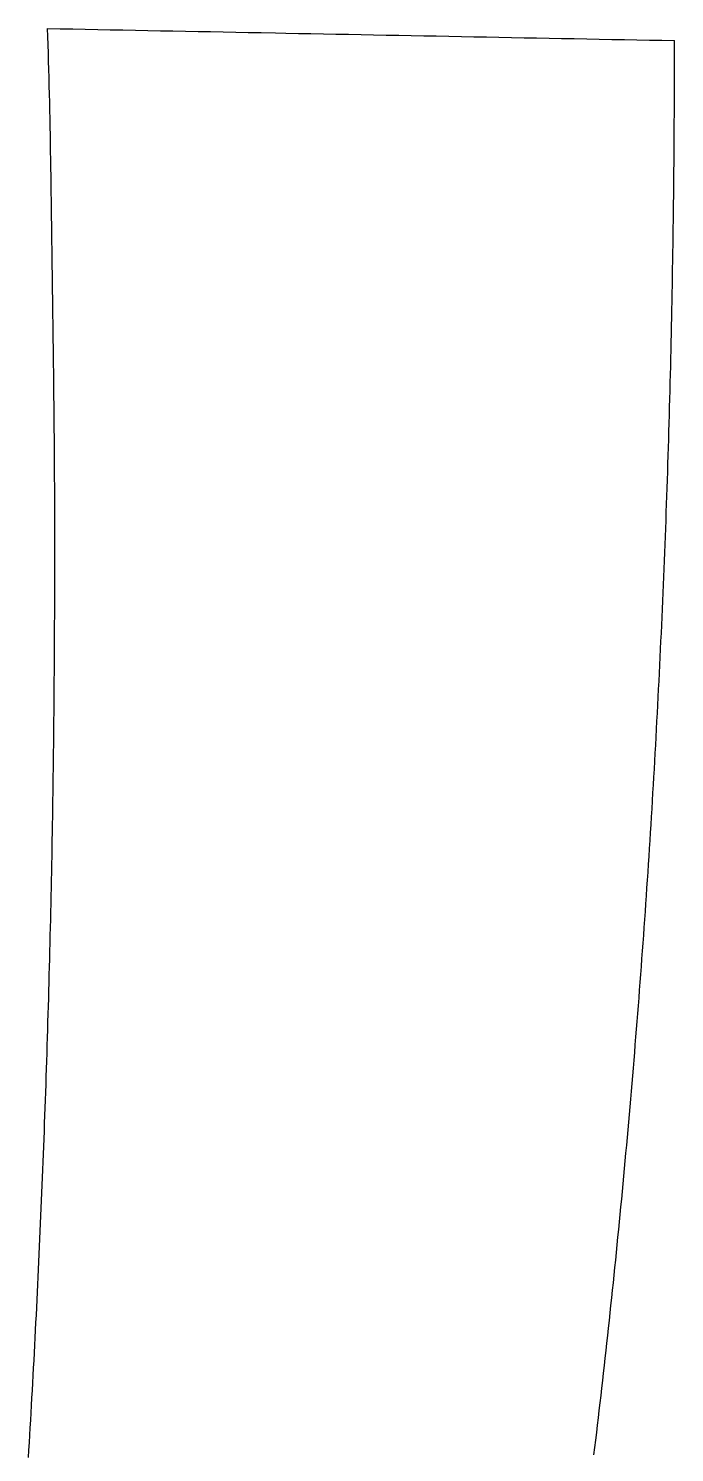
# Model space of a CAD drawing. Header units: inches. Extents: x 10 to 59099, y -255 to 18259.
# Drawn here: x 35841 to 37591, y 5848 to 9703 of the extents above; entities that cross this region are included whole.
import ezdxf

# ---------------------------------------------------------------- set-up
doc = ezdxf.new("R2010")
doc.units = ezdxf.units.IN
doc.header["$MEASUREMENT"] = 0
doc.layers.add('VFDE_Folienkante 3dpoly', color=181, linetype='Continuous')

msp = doc.modelspace()

# ---------------------------------------------------------------- linework, layer by layer
at = {"layer": 'VFDE_Folienkante 3dpoly'}
for p, q in [((35892.9, 9702.7, 8283.2), (35926.9, 9702.1, 8281)), ((35926.9, 9702.1, 8281), (35960.8, 9701.4, 8278.9)), ((35960.8, 9701.4, 8278.9), (35994.8, 9700.8, 8276.7)), ((35994.8, 9700.8, 8276.7), (36028.7, 9700.1, 8274.6)), ((36028.7, 9700.1, 8274.6), (36062.7, 9699.5, 8272.4)), ((36062.7, 9699.5, 8272.4), (36096.6, 9698.8, 8270.3)), ((36096.6, 9698.8, 8270.3), (36130.6, 9698.2, 8268.1)), ((36130.6, 9698.2, 8268.1), (36164.5, 9697.5, 8266)), ((36164.5, 9697.5, 8266), (36198.5, 9696.8, 8263.8)), ((36198.5, 9696.8, 8263.8), (36232.4, 9696.2, 8261.7)), ((36232.4, 9696.2, 8261.7), (36266.4, 9695.5, 8259.6)), ((36266.4, 9695.5, 8259.6), (36300.3, 9694.9, 8257.4)), ((36300.3, 9694.9, 8257.4), (36334.3, 9694.2, 8255.3)), ((36334.3, 9694.2, 8255.3), (36368.2, 9693.6, 8253.2)), ((36368.2, 9693.6, 8253.2), (36402.2, 9692.9, 8251)), ((36402.2, 9692.9, 8251), (36436.1, 9692.2, 8248.9)), ((36436.1, 9692.2, 8248.9), (36471.4, 9691.6, 8246.7)), ((36471.4, 9691.6, 8246.7), (36509.9, 9690.8, 8244.3)), ((36509.9, 9690.8, 8244.3), (36538, 9690.3, 8242.5)), ((36538, 9690.3, 8242.5), (36572, 9689.6, 8240.4)), ((36572, 9689.6, 8240.4), (36605.9, 9689, 8238.3)), ((36605.9, 9689, 8238.3), (36639.9, 9688.3, 8236.2)), ((36639.9, 9688.3, 8236.2), (36673.8, 9687.6, 8234.1)), ((36673.8, 9687.6, 8234.1), (36707.8, 9687, 8231.9)), ((36707.8, 9687, 8231.9), (36741.7, 9686.3, 8229.8)), ((36741.7, 9686.3, 8229.8), (36775.7, 9685.7, 8227.7)), ((36775.7, 9685.7, 8227.7), (36809.6, 9685, 8225.6)), ((36809.6, 9685, 8225.6), (36843.6, 9684.4, 8223.4)), ((36843.6, 9684.4, 8223.4), (36877.5, 9683.7, 8221.3)), ((36877.5, 9683.7, 8221.3), (36911.5, 9683.1, 8219.1)), ((36911.5, 9683.1, 8219.1), (36945.4, 9682.4, 8216.9)), ((36945.4, 9682.4, 8216.9), (36979.4, 9681.8, 8214.8)), ((36979.4, 9681.8, 8214.8), (37013.3, 9681.1, 8212.6)), ((37013.3, 9681.1, 8212.6), (37047.3, 9680.5, 8210.4)), ((37047.3, 9680.5, 8210.4), (37081.2, 9679.8, 8208.1)), ((37081.2, 9679.8, 8208.1), (37115.2, 9679.2, 8205.9)), ((37115.2, 9679.2, 8205.9), (37149.1, 9678.5, 8203.8)), ((37149.1, 9678.5, 8203.8), (37183.1, 9677.8, 8201.6)), ((37183.1, 9677.8, 8201.6), (37217, 9677.2, 8199.4)), ((37217, 9677.2, 8199.4), (37251, 9676.5, 8197.3)), ((37251, 9676.5, 8197.3), (37284.9, 9675.9, 8195.2)), ((37284.9, 9675.9, 8195.2), (37318.9, 9675.2, 8193.1)), ((37318.9, 9675.2, 8193.1), (37352.8, 9674.6, 8191)), ((37352.8, 9674.6, 8191), (37386.8, 9673.9, 8189)), ((37386.8, 9673.9, 8189), (37420.8, 9673.3, 8187.1)), ((37420.8, 9673.3, 8187.1), (37454.7, 9672.6, 8185.2)), ((37454.7, 9672.6, 8185.2), (37488.7, 9672, 8183.3)), ((37488.7, 9672, 8183.3), (37522.7, 9671.3, 8181.4)), ((37522.7, 9671.3, 8181.4), (37556.6, 9670.7, 8179.6)), ((37556.6, 9670.7, 8179.6), (37590.6, 9670, 8177.8))]:
    msp.add_line(p, q, dxfattribs=at)
at = {"layer": 'VFDE_Folienkante 3dpoly', "color": 2}
for p, q in [((35893.6, 9680.6, 8283.3), (35892.9, 9702.7, 8283.2)), ((35894.3, 9658.4, 8283.4), (35893.6, 9680.6, 8283.3)), ((35894.9, 9636.2, 8283.4), (35894.3, 9658.4, 8283.4)), ((37590.5, 9625.8, 8178), (37590.6, 9647.9, 8177.9)), ((37590.6, 9647.9, 8177.9), (37590.6, 9670, 8177.8)), ((35895.6, 9614, 8283.5), (35894.9, 9636.2, 8283.4)), ((35896.2, 9591.8, 8283.4), (35895.6, 9614, 8283.5)), ((37590.4, 9581.6, 8178.2), (37590.5, 9603.7, 8178.1)), ((37590.5, 9603.7, 8178.1), (37590.5, 9625.8, 8178)), ((35896.8, 9569.6, 8283.3), (35896.2, 9591.8, 8283.4)), ((35897.4, 9547.4, 8283.2), (35896.8, 9569.6, 8283.3)), ((37590.4, 9559.5, 8178.2), (37590.4, 9581.6, 8178.2)), ((35898, 9525.2, 8282.9), (35897.4, 9547.4, 8283.2)), ((35898.5, 9503, 8282.6), (35898, 9525.2, 8282.9)), ((37590.2, 9515.4, 8177.9), (37590.3, 9537.4, 8178.1)), ((37590.3, 9537.4, 8178.1), (37590.4, 9559.5, 8178.2)), ((35899, 9480.9, 8282.1), (35898.5, 9503, 8282.6)), ((37590.1, 9471.2, 8177.2), (37590.2, 9493.3, 8177.6)), ((37590.2, 9493.3, 8177.6), (37590.2, 9515.4, 8177.9)), ((35899.5, 9458.7, 8281.6), (35899, 9480.9, 8282.1)), ((35899.9, 9436.5, 8280.9), (35899.5, 9458.7, 8281.6)), ((37589.8, 9427, 8176.1), (37589.9, 9449.1, 8176.7)), ((37589.9, 9449.1, 8176.7), (37590.1, 9471.2, 8177.2)), ((35900.3, 9414.3, 8280.2), (35899.9, 9436.5, 8280.9)), ((35900.7, 9392.1, 8279.4), (35900.3, 9414.3, 8280.2)), ((37589.7, 9404.9, 8175.4), (37589.8, 9427, 8176.1)), ((35901.1, 9370, 8278.5), (35900.7, 9392.1, 8279.4)), ((35901.5, 9347.8, 8277.5), (35901.1, 9370, 8278.5)), ((37589.4, 9360.8, 8173.8), (37589.5, 9382.8, 8174.7)), ((37589.5, 9382.8, 8174.7), (37589.7, 9404.9, 8175.4)), ((35901.8, 9325.6, 8276.5), (35901.5, 9347.8, 8277.5)), ((37589, 9316.6, 8171.8), (37589.2, 9338.7, 8172.8)), ((37589.2, 9338.7, 8172.8), (37589.4, 9360.8, 8173.8)), ((35902.2, 9303.4, 8275.3), (35901.8, 9325.6, 8276.5)), ((35902.5, 9281.3, 8274.2), (35902.2, 9303.4, 8275.3)), ((37588.5, 9272.5, 8169.4), (37588.8, 9294.6, 8170.6)), ((37588.8, 9294.6, 8170.6), (37589, 9316.6, 8171.8)), ((35902.8, 9259.1, 8272.9), (35902.5, 9281.3, 8274.2)), ((35903.1, 9237, 8271.6), (35902.8, 9259.1, 8272.9)), ((37588.3, 9250.4, 8168.2), (37588.5, 9272.5, 8169.4)), ((35903.4, 9214.8, 8270.2), (35903.1, 9237, 8271.6)), ((35903.7, 9192.7, 8268.8), (35903.4, 9214.8, 8270.2)), ((37587.8, 9206.3, 8165.5), (37588, 9228.4, 8166.9)), ((37588, 9228.4, 8166.9), (37588.3, 9250.4, 8168.2)), ((35904, 9170.5, 8267.4), (35903.7, 9192.7, 8268.8)), ((37587.2, 9162.3, 8162.6), (37587.5, 9184.3, 8164.1)), ((37587.5, 9184.3, 8164.1), (37587.8, 9206.3, 8165.5)), ((35904.3, 9148.4, 8265.9), (35904, 9170.5, 8267.4)), ((35904.6, 9126.2, 8264.3), (35904.3, 9148.4, 8265.9)), ((37586.6, 9118.2, 8159.5), (37586.9, 9140.2, 8161.1)), ((37586.9, 9140.2, 8161.1), (37587.2, 9162.3, 8162.6)), ((35904.9, 9104.1, 8262.8), (35904.6, 9126.2, 8264.3)), ((35905.2, 9082, 8261.1), (35904.9, 9104.1, 8262.8)), ((37586.2, 9096.1, 8157.9), (37586.6, 9118.2, 8159.5)), ((35905.5, 9059.8, 8259.5), (35905.2, 9082, 8261.1)), ((35905.8, 9037.7, 8257.8), (35905.5, 9059.8, 8259.5)), ((37585.5, 9052.1, 8154.7), (37585.9, 9074.1, 8156.3)), ((37585.9, 9074.1, 8156.3), (37586.2, 9096.1, 8157.9)), ((35906.1, 9015.6, 8256.1), (35905.8, 9037.7, 8257.8)), ((37584.8, 9008, 8151.3), (37585.2, 9030.1, 8153)), ((37585.2, 9030.1, 8153), (37585.5, 9052.1, 8154.7)), ((35906.5, 8993.4, 8254.3), (35906.1, 9015.6, 8256.1)), ((35906.8, 8971.3, 8252.5), (35906.5, 8993.4, 8254.3)), ((37584, 8964, 8147.8), (37584.4, 8986, 8149.6)), ((37584.4, 8986, 8149.6), (37584.8, 9008, 8151.3)), ((35907.1, 8949.2, 8250.7), (35906.8, 8971.3, 8252.5)), ((35907.4, 8927.1, 8248.8), (35907.1, 8949.2, 8250.7)), ((37583.5, 8942, 8146.1), (37584, 8964, 8147.8)), ((35907.7, 8905, 8246.8), (35907.4, 8927.1, 8248.8)), ((35908, 8882.9, 8244.9), (35907.7, 8905, 8246.8)), ((37582.6, 8898, 8142.4), (37583.1, 8920, 8144.3)), ((37583.1, 8920, 8144.3), (37583.5, 8942, 8146.1)), ((35908.3, 8860.8, 8242.8), (35908, 8882.9, 8244.9)), ((37581.7, 8853.9, 8138.6), (37582.2, 8875.9, 8140.5)), ((37582.2, 8875.9, 8140.5), (37582.6, 8898, 8142.4)), ((35908.6, 8838.7, 8240.8), (35908.3, 8860.8, 8242.8)), ((35908.9, 8816.6, 8238.6), (35908.6, 8838.7, 8240.8)), ((37580.7, 8809.9, 8134.6), (37581.2, 8831.9, 8136.6)), ((37581.2, 8831.9, 8136.6), (37581.7, 8853.9, 8138.6)), ((35909.2, 8794.5, 8236.5), (35908.9, 8816.6, 8238.6)), ((35909.5, 8772.4, 8234.3), (35909.2, 8794.5, 8236.5)), ((37580.2, 8788, 8132.6), (37580.7, 8809.9, 8134.6)), ((35909.7, 8750.3, 8232), (35909.5, 8772.4, 8234.3)), ((37579.1, 8744, 8128.4), (37579.6, 8766, 8130.5)), ((37579.6, 8766, 8130.5), (37580.2, 8788, 8132.6)), ((35910, 8728.2, 8229.7), (35909.7, 8750.3, 8232)), ((35910.2, 8706.2, 8227.3), (35910, 8728.2, 8229.7)), ((37577.9, 8700, 8123.9), (37578.5, 8722, 8126.2)), ((37578.5, 8722, 8126.2), (37579.1, 8744, 8128.4)), ((35910.5, 8684.1, 8224.9), (35910.2, 8706.2, 8227.3)), ((35910.7, 8662, 8222.4), (35910.5, 8684.1, 8224.9)), ((37576.7, 8656.1, 8119.3), (37577.3, 8678.1, 8121.7)), ((37577.3, 8678.1, 8121.7), (37577.9, 8700, 8123.9)), ((35910.9, 8640, 8219.9), (35910.7, 8662, 8222.4)), ((35911.1, 8618, 8217.3), (35910.9, 8640, 8219.9)), ((37576.1, 8634.1, 8116.9), (37576.7, 8656.1, 8119.3)), ((35911.3, 8595.9, 8214.6), (35911.1, 8618, 8217.3)), ((37574.8, 8590.3, 8112), (37575.5, 8612.2, 8114.5)), ((37575.5, 8612.2, 8114.5), (37576.1, 8634.1, 8116.9)), ((35911.5, 8573.9, 8211.9), (35911.3, 8595.9, 8214.6)), ((35911.6, 8551.9, 8209.2), (35911.5, 8573.9, 8211.9)), ((37573.5, 8546.4, 8106.8), (37574.1, 8568.3, 8109.4)), ((37574.1, 8568.3, 8109.4), (37574.8, 8590.3, 8112)), ((35911.8, 8529.8, 8206.4), (35911.6, 8551.9, 8209.2)), ((35911.9, 8507.8, 8203.5), (35911.8, 8529.8, 8206.4)), ((37572.1, 8502.6, 8101.4), (37572.8, 8524.5, 8104.1)), ((37572.8, 8524.5, 8104.1), (37573.5, 8546.4, 8106.8)), ((35912, 8485.8, 8200.5), (35911.9, 8507.8, 8203.5)), ((35912.1, 8463.8, 8197.6), (35912, 8485.8, 8200.5)), ((37570.6, 8458.8, 8095.7), (37571.3, 8480.7, 8098.6)), ((37571.3, 8480.7, 8098.6), (37572.1, 8502.6, 8101.4)), ((35912.2, 8441.8, 8194.5), (35912.1, 8463.8, 8197.6)), ((37569.8, 8436.9, 8092.8), (37570.6, 8458.8, 8095.7)), ((35912.3, 8419.9, 8191.4), (35912.2, 8441.8, 8194.5)), ((35912.3, 8397.9, 8188.2), (35912.3, 8419.9, 8191.4)), ((37568.3, 8393.1, 8086.8), (37569.1, 8415, 8089.9)), ((37569.1, 8415, 8089.9), (37569.8, 8436.9, 8092.8)), ((35912.4, 8375.9, 8185), (35912.3, 8397.9, 8188.2)), ((35912.4, 8354, 8181.8), (35912.4, 8375.9, 8185)), ((37566.7, 8349.4, 8080.6), (37567.5, 8371.3, 8083.8)), ((37567.5, 8371.3, 8083.8), (37568.3, 8393.1, 8086.8)), ((35912.4, 8332, 8178.4), (35912.4, 8354, 8181.8)), ((35912.5, 8310.1, 8175.1), (35912.4, 8332, 8178.4)), ((37565, 8305.7, 8074.2), (37565.9, 8327.6, 8077.4)), ((37565.9, 8327.6, 8077.4), (37566.7, 8349.4, 8080.6)), ((35912.4, 8266.2, 8168.1), (35912.5, 8288.2, 8171.6)), ((35912.5, 8288.2, 8171.6), (35912.5, 8310.1, 8175.1)), ((37564.2, 8283.9, 8070.9), (37565, 8305.7, 8074.2)), ((35912.4, 8244.3, 8164.6), (35912.4, 8266.2, 8168.1)), ((37562.5, 8240.3, 8064.2), (37563.3, 8262.1, 8067.6)), ((37563.3, 8262.1, 8067.6), (37564.2, 8283.9, 8070.9)), ((35912.3, 8200.5, 8157.4), (35912.4, 8222.4, 8161)), ((35912.4, 8222.4, 8161), (35912.4, 8244.3, 8164.6)), ((37560.7, 8196.7, 8057.2), (37561.6, 8218.5, 8060.7)), ((37561.6, 8218.5, 8060.7), (37562.5, 8240.3, 8064.2)), ((35912.2, 8156.8, 8149.9), (35912.3, 8178.6, 8153.7)), ((35912.3, 8178.6, 8153.7), (35912.3, 8200.5, 8157.4)), ((37558.8, 8153.1, 8050), (37559.7, 8174.9, 8053.6)), ((37559.7, 8174.9, 8053.6), (37560.7, 8196.7, 8057.2)), ((35912.1, 8113, 8142.3), (35912.2, 8134.9, 8146.1)), ((35912.2, 8134.9, 8146.1), (35912.2, 8156.8, 8149.9)), ((37557.9, 8131.3, 8046.4), (37558.8, 8153.1, 8050)), ((35912, 8091.2, 8138.4), (35912.1, 8113, 8142.3)), ((37555.9, 8087.8, 8038.9), (37556.9, 8109.6, 8042.7)), ((37556.9, 8109.6, 8042.7), (37557.9, 8131.3, 8046.4)), ((35911.8, 8047.5, 8130.4), (35911.9, 8069.3, 8134.4)), ((35911.9, 8069.3, 8134.4), (35912, 8091.2, 8138.4)), ((37553.9, 8044.4, 8031.2), (37554.9, 8066.1, 8035.1)), ((37554.9, 8066.1, 8035.1), (37555.9, 8087.8, 8038.9)), ((35911.5, 8003.9, 8122.2), (35911.6, 8025.7, 8126.3)), ((35911.6, 8025.7, 8126.3), (35911.8, 8047.5, 8130.4)), ((37551.9, 8000.9, 8023.4), (37552.9, 8022.6, 8027.3)), ((37552.9, 8022.6, 8027.3), (37553.9, 8044.4, 8031.2)), ((35911.2, 7960.3, 8113.9), (35911.4, 7982.1, 8118.1)), ((35911.4, 7982.1, 8118.1), (35911.5, 8003.9, 8122.2)), ((37550.8, 7979.2, 8019.4), (37551.9, 8000.9, 8023.4)), ((35911, 7938.5, 8109.6), (35911.2, 7960.3, 8113.9)), ((37548.7, 7935.9, 8011.2), (37549.8, 7957.5, 8015.3)), ((37549.8, 7957.5, 8015.3), (37550.8, 7979.2, 8019.4)), ((35910.7, 7895, 8100.9), (35910.9, 7916.7, 8105.3)), ((35910.9, 7916.7, 8105.3), (35911, 7938.5, 8109.6)), ((37546.5, 7892.5, 8002.8), (37547.6, 7914.2, 8007)), ((37547.6, 7914.2, 8007), (37548.7, 7935.9, 8011.2)), ((35910.3, 7851.5, 8092), (35910.5, 7873.2, 8096.5)), ((35910.5, 7873.2, 8096.5), (35910.7, 7895, 8100.9)), ((37544.3, 7849.2, 7994.3), (37545.4, 7870.9, 7998.6)), ((37545.4, 7870.9, 7998.6), (37546.5, 7892.5, 8002.8)), ((35909.8, 7808, 8082.9), (35910.1, 7829.7, 8087.5)), ((35910.1, 7829.7, 8087.5), (35910.3, 7851.5, 8092)), ((37542, 7806, 7985.5), (37543.1, 7827.6, 7989.9)), ((37543.1, 7827.6, 7989.9), (37544.3, 7849.2, 7994.3)), ((35909.6, 7786.3, 8078.3), (35909.8, 7808, 8082.9)), ((37540.8, 7784.4, 7981), (37542, 7806, 7985.5)), ((35909.1, 7742.9, 8068.9), (35909.4, 7764.6, 8073.6)), ((35909.4, 7764.6, 8073.6), (35909.6, 7786.3, 8078.3)), ((37538.4, 7741.2, 7972), (37539.6, 7762.8, 7976.5)), ((37539.6, 7762.8, 7976.5), (37540.8, 7784.4, 7981)), ((35908.6, 7699.6, 8059.2), (35908.8, 7721.3, 8064.1)), ((35908.8, 7721.3, 8064.1), (35909.1, 7742.9, 8068.9)), ((37536, 7698.1, 7962.7), (37537.2, 7719.6, 7967.3)), ((37537.2, 7719.6, 7967.3), (37538.4, 7741.2, 7972)), ((35908, 7656.3, 8049.4), (35908.3, 7677.9, 8054.4)), ((35908.3, 7677.9, 8054.4), (35908.6, 7699.6, 8059.2)), ((37533.5, 7655, 7953.2), (37534.7, 7676.5, 7958)), ((37534.7, 7676.5, 7958), (37536, 7698.1, 7962.7)), ((35907.3, 7613.1, 8039.4), (35907.7, 7634.7, 8044.4)), ((35907.7, 7634.7, 8044.4), (35908, 7656.3, 8049.4)), ((37530.9, 7611.9, 7943.5), (37532.2, 7633.5, 7948.4)), ((37532.2, 7633.5, 7948.4), (37533.5, 7655, 7953.2)), ((35907, 7591.5, 8034.3), (35907.3, 7613.1, 8039.4)), ((37529.7, 7590.4, 7938.6), (37530.9, 7611.9, 7943.5)), ((35906.3, 7548.3, 8023.9), (35906.7, 7569.9, 8029.1)), ((35906.7, 7569.9, 8029.1), (35907, 7591.5, 8034.3)), ((37527, 7547.5, 7928.6), (37528.3, 7569, 7933.6)), ((37528.3, 7569, 7933.6), (37529.7, 7590.4, 7938.6)), ((35905.6, 7505.2, 8013.3), (35905.9, 7526.7, 8018.7)), ((35905.9, 7526.7, 8018.7), (35906.3, 7548.3, 8023.9)), ((37524.3, 7504.6, 7918.4), (37525.7, 7526, 7923.5)), ((37525.7, 7526, 7923.5), (37527, 7547.5, 7928.6)), ((35904.8, 7462.1, 8002.6), (35905.2, 7483.7, 8008)), ((35905.2, 7483.7, 8008), (35905.6, 7505.2, 8013.3)), ((37521.6, 7461.7, 7908), (37523, 7483.1, 7913.2)), ((37523, 7483.1, 7913.2), (37524.3, 7504.6, 7918.4)), ((35903.9, 7419.1, 7991.6), (35904.4, 7440.6, 7997.1)), ((35904.4, 7440.6, 7997.1), (35904.8, 7462.1, 8002.6)), ((37518.8, 7418.9, 7897.4), (37520.2, 7440.3, 7902.7)), ((37520.2, 7440.3, 7902.7), (37521.6, 7461.7, 7908)), ((35903.5, 7397.6, 7986), (35903.9, 7419.1, 7991.6)), ((37517.4, 7397.5, 7892), (37518.8, 7418.9, 7897.4)), ((35902.6, 7354.7, 7974.7), (35903.1, 7376.2, 7980.4)), ((35903.1, 7376.2, 7980.4), (35903.5, 7397.6, 7986)), ((37514.5, 7354.8, 7881.1), (37515.9, 7376.2, 7886.6)), ((37515.9, 7376.2, 7886.6), (37517.4, 7397.5, 7892)), ((35901.7, 7311.8, 7963.2), (35902.2, 7333.3, 7969)), ((35902.2, 7333.3, 7969), (35902.6, 7354.7, 7974.7)), ((37511.6, 7312.1, 7870), (37513, 7333.5, 7875.6)), ((37513, 7333.5, 7875.6), (37514.5, 7354.8, 7881.1)), ((35900.7, 7269, 7951.5), (35901.2, 7290.4, 7957.4)), ((35901.2, 7290.4, 7957.4), (35901.7, 7311.8, 7963.2)), ((37508.6, 7269.5, 7858.7), (37510.1, 7290.8, 7864.4)), ((37510.1, 7290.8, 7864.4), (37511.6, 7312.1, 7870)), ((35899.7, 7226.3, 7939.6), (35900.2, 7247.6, 7945.6)), ((35900.2, 7247.6, 7945.6), (35900.7, 7269, 7951.5)), ((37505.5, 7227, 7847.2), (37507.1, 7248.2, 7853)), ((37507.1, 7248.2, 7853), (37508.6, 7269.5, 7858.7)), ((35899.2, 7204.9, 7933.6), (35899.7, 7226.3, 7939.6)), ((37504, 7205.7, 7841.4), (37505.5, 7227, 7847.2)), ((35898.1, 7162.3, 7921.4), (35898.6, 7183.6, 7927.5)), ((35898.6, 7183.6, 7927.5), (35899.2, 7204.9, 7933.6)), ((37500.9, 7163.3, 7829.6), (37502.4, 7184.5, 7835.5)), ((37502.4, 7184.5, 7835.5), (37504, 7205.7, 7841.4)), ((35896.9, 7119.7, 7908.9), (35897.5, 7140.9, 7915.2)), ((35897.5, 7140.9, 7915.2), (35898.1, 7162.3, 7921.4)), ((37497.7, 7120.9, 7817.5), (37499.3, 7142.1, 7823.6)), ((37499.3, 7142.1, 7823.6), (37500.9, 7163.3, 7829.6)), ((35895.8, 7077.1, 7896.3), (35896.4, 7098.4, 7902.6)), ((35896.4, 7098.4, 7902.6), (35896.9, 7119.7, 7908.9)), ((37494.5, 7078.5, 7805.3), (37496.1, 7099.7, 7811.5)), ((37496.1, 7099.7, 7811.5), (37497.7, 7120.9, 7817.5)), ((35894.6, 7034.6, 7883.5), (35895.2, 7055.9, 7889.9)), ((35895.2, 7055.9, 7889.9), (35895.8, 7077.1, 7896.3)), ((37491.2, 7036.2, 7792.9), (37492.8, 7057.4, 7799.1)), ((37492.8, 7057.4, 7799.1), (37494.5, 7078.5, 7805.3)), ((35893.9, 7013.4, 7877), (35894.6, 7034.6, 7883.5)), ((37489.5, 7015.1, 7786.6), (37491.2, 7036.2, 7792.9)), ((35892.7, 6971, 7863.8), (35893.3, 6992.2, 7870.4)), ((35893.3, 6992.2, 7870.4), (35893.9, 7013.4, 7877)), ((37486.1, 6972.9, 7773.9), (37487.8, 6994, 7780.3)), ((37487.8, 6994, 7780.3), (37489.5, 7015.1, 7786.6)), ((35891.3, 6928.7, 7850.5), (35892, 6949.9, 7857.2)), ((35892, 6949.9, 7857.2), (35892.7, 6971, 7863.8)), ((37482.7, 6930.8, 7761), (37484.4, 6951.9, 7767.5)), ((37484.4, 6951.9, 7767.5), (37486.1, 6972.9, 7773.9)), ((35890, 6886.5, 7836.9), (35890.7, 6907.6, 7843.7)), ((35890.7, 6907.6, 7843.7), (35891.3, 6928.7, 7850.5)), ((37479.2, 6888.8, 7747.9), (37481, 6909.8, 7754.5)), ((37481, 6909.8, 7754.5), (37482.7, 6930.8, 7761)), ((35888.6, 6844.3, 7823.2), (35889.3, 6865.4, 7830.1)), ((35889.3, 6865.4, 7830.1), (35890, 6886.5, 7836.9)), ((37475.7, 6846.8, 7734.6), (37477.5, 6867.8, 7741.3)), ((37477.5, 6867.8, 7741.3), (37479.2, 6888.8, 7747.9)), ((35887.1, 6802.1, 7809.2), (35887.9, 6823.2, 7816.2)), ((35887.9, 6823.2, 7816.2), (35888.6, 6844.3, 7823.2)), ((37472.1, 6804.9, 7721.1), (37473.9, 6825.8, 7727.9)), ((37473.9, 6825.8, 7727.9), (37475.7, 6846.8, 7734.6)), ((35886.4, 6781.1, 7802.2), (35887.1, 6802.1, 7809.2)), ((37470.3, 6783.9, 7714.3), (37472.1, 6804.9, 7721.1)), ((35884.9, 6739.1, 7787.9), (35885.6, 6760.1, 7795.1)), ((35885.6, 6760.1, 7795.1), (35886.4, 6781.1, 7802.2)), ((37466.6, 6742.1, 7700.5), (37468.5, 6763, 7707.4)), ((37468.5, 6763, 7707.4), (37470.3, 6783.9, 7714.3)), ((35883.3, 6697.2, 7773.4), (35884.1, 6718.1, 7780.7)), ((35884.1, 6718.1, 7780.7), (35884.9, 6739.1, 7787.9)), ((37462.9, 6700.4, 7686.5), (37464.8, 6721.2, 7693.5)), ((37464.8, 6721.2, 7693.5), (37466.6, 6742.1, 7700.5)), ((35881.7, 6655.3, 7758.8), (35882.5, 6676.2, 7766.1)), ((35882.5, 6676.2, 7766.1), (35883.3, 6697.2, 7773.4)), ((37459.1, 6658.7, 7672.3), (37461, 6679.5, 7679.4)), ((37461, 6679.5, 7679.4), (37462.9, 6700.4, 7686.5)), ((35880.1, 6613.5, 7743.9), (35880.9, 6634.4, 7751.4)), ((35880.9, 6634.4, 7751.4), (35881.7, 6655.3, 7758.8)), ((37455.3, 6617.1, 7657.9), (37457.2, 6637.9, 7665.1)), ((37457.2, 6637.9, 7665.1), (37459.1, 6658.7, 7672.3)), ((35878.4, 6571.8, 7728.8), (35879.3, 6592.6, 7736.4)), ((35879.3, 6592.6, 7736.4), (35880.1, 6613.5, 7743.9)), ((37451.4, 6575.6, 7643.3), (37453.4, 6596.3, 7650.6)), ((37453.4, 6596.3, 7650.6), (37455.3, 6617.1, 7657.9)), ((35877.6, 6550.9, 7721.2), (35878.4, 6571.8, 7728.8)), ((37447.5, 6534.1, 7628.5), (37449.5, 6554.8, 7635.9)), ((37449.5, 6554.8, 7635.9), (37451.4, 6575.6, 7643.3)), ((35875.8, 6509.3, 7705.9), (35876.7, 6530.1, 7713.6)), ((35876.7, 6530.1, 7713.6), (35877.6, 6550.9, 7721.2)), ((37445.5, 6513.4, 7621), (37447.5, 6534.1, 7628.5)), ((35874, 6467.8, 7690.3), (35874.9, 6488.5, 7698.1)), ((35874.9, 6488.5, 7698.1), (35875.8, 6509.3, 7705.9)), ((37441.5, 6472.1, 7606), (37443.5, 6492.7, 7613.5)), ((37443.5, 6492.7, 7613.5), (37445.5, 6513.4, 7621)), ((35872.2, 6426.3, 7674.5), (35873.1, 6447, 7682.4)), ((35873.1, 6447, 7682.4), (35874, 6467.8, 7690.3)), ((37437.4, 6430.8, 7590.7), (37439.5, 6451.4, 7598.3)), ((37439.5, 6451.4, 7598.3), (37441.5, 6472.1, 7606)), ((35870.4, 6384.9, 7658.6), (35871.3, 6405.6, 7666.6)), ((35871.3, 6405.6, 7666.6), (35872.2, 6426.3, 7674.5)), ((37433.3, 6389.6, 7575.2), (37435.4, 6410.2, 7583)), ((37435.4, 6410.2, 7583), (37437.4, 6430.8, 7590.7)), ((35868.4, 6343.6, 7642.4), (35869.4, 6364.3, 7650.5)), ((35869.4, 6364.3, 7650.5), (35870.4, 6384.9, 7658.6)), ((37429.1, 6348.5, 7559.6), (37431.2, 6369.1, 7567.4)), ((37431.2, 6369.1, 7567.4), (37433.3, 6389.6, 7575.2)), ((35866.5, 6302.4, 7626), (35867.5, 6323, 7634.2)), ((35867.5, 6323, 7634.2), (35868.4, 6343.6, 7642.4)), ((37424.9, 6307.5, 7543.7), (37427, 6328, 7551.6)), ((37427, 6328, 7551.6), (37429.1, 6348.5, 7559.6)), ((35865.5, 6281.8, 7617.8), (35866.5, 6302.4, 7626)), ((37420.6, 6266.6, 7527.6), (37422.8, 6287, 7535.7)), ((37422.8, 6287, 7535.7), (37424.9, 6307.5, 7543.7)), ((35863.5, 6240.7, 7601.1), (35864.5, 6261.3, 7609.5)), ((35864.5, 6261.3, 7609.5), (35865.5, 6281.8, 7617.8)), ((37416.3, 6225.7, 7511.4), (37418.5, 6246.1, 7519.5)), ((37418.5, 6246.1, 7519.5), (37420.6, 6266.6, 7527.6)), ((35861.4, 6199.7, 7584.2), (35862.5, 6220.2, 7592.7)), ((35862.5, 6220.2, 7592.7), (35863.5, 6240.7, 7601.1)), ((37414.1, 6205.3, 7503.2), (37416.3, 6225.7, 7511.4)), ((35859.3, 6158.8, 7567.2), (35860.4, 6179.2, 7575.7)), ((35860.4, 6179.2, 7575.7), (35861.4, 6199.7, 7584.2)), ((37409.7, 6164.5, 7486.7), (37411.9, 6184.9, 7495)), ((37411.9, 6184.9, 7495), (37414.1, 6205.3, 7503.2)), ((35857.2, 6117.9, 7549.9), (35858.3, 6138.3, 7558.6)), ((35858.3, 6138.3, 7558.6), (35859.3, 6158.8, 7567.2)), ((37405.2, 6123.9, 7469.9), (37407.5, 6144.2, 7478.3)), ((37407.5, 6144.2, 7478.3), (37409.7, 6164.5, 7486.7)), ((35855, 6077.2, 7532.5), (35856.1, 6097.5, 7541.2)), ((35856.1, 6097.5, 7541.2), (35857.2, 6117.9, 7549.9)), ((37400.7, 6083.3, 7453), (37403, 6103.6, 7461.5)), ((37403, 6103.6, 7461.5), (37405.2, 6123.9, 7469.9)), ((35852.8, 6036.5, 7514.8), (35853.9, 6056.8, 7523.7)), ((35853.9, 6056.8, 7523.7), (35855, 6077.2, 7532.5)), ((37396.2, 6042.8, 7435.9), (37398.4, 6063.1, 7444.5)), ((37398.4, 6063.1, 7444.5), (37400.7, 6083.3, 7453)), ((35850.5, 5995.9, 7497), (35851.7, 6016.2, 7505.9)), ((35851.7, 6016.2, 7505.9), (35852.8, 6036.5, 7514.8)), ((37391.5, 6002.4, 7418.6), (37393.9, 6022.6, 7427.3)), ((37393.9, 6022.6, 7427.3), (37396.2, 6042.8, 7435.9)), ((35848.2, 5955.4, 7478.9), (35849.4, 5975.6, 7488)), ((35849.4, 5975.6, 7488), (35850.5, 5995.9, 7497)), ((37386.9, 5962.1, 7401.1), (37389.2, 5982.3, 7409.9)), ((37389.2, 5982.3, 7409.9), (37391.5, 6002.4, 7418.6)), ((35847.1, 5935.2, 7469.9), (35848.2, 5955.4, 7478.9)), ((37382.1, 5921.9, 7383.5), (37384.5, 5942, 7392.3)), ((37384.5, 5942, 7392.3), (37386.9, 5962.1, 7401.1)), ((35844.7, 5894.8, 7451.5), (35845.9, 5915, 7460.7)), ((35845.9, 5915, 7460.7), (35847.1, 5935.2, 7469.9)), ((37377.4, 5881.8, 7365.6), (37379.8, 5901.8, 7374.5)), ((37379.8, 5901.8, 7374.5), (37382.1, 5921.9, 7383.5)), ((35842.3, 5854.5, 7433), (35843.5, 5874.7, 7442.3)), ((35843.5, 5874.7, 7442.3), (35844.7, 5894.8, 7451.5)), ((37372.5, 5841.8, 7347.5), (37375, 5861.8, 7356.6)), ((37375, 5861.8, 7356.6), (37377.4, 5881.8, 7365.6)), ((35841.1, 5834.4, 7423.7), (35842.3, 5854.5, 7433))]:
    msp.add_line(p, q, dxfattribs=at)

doc.saveas('drawing.dxf')
